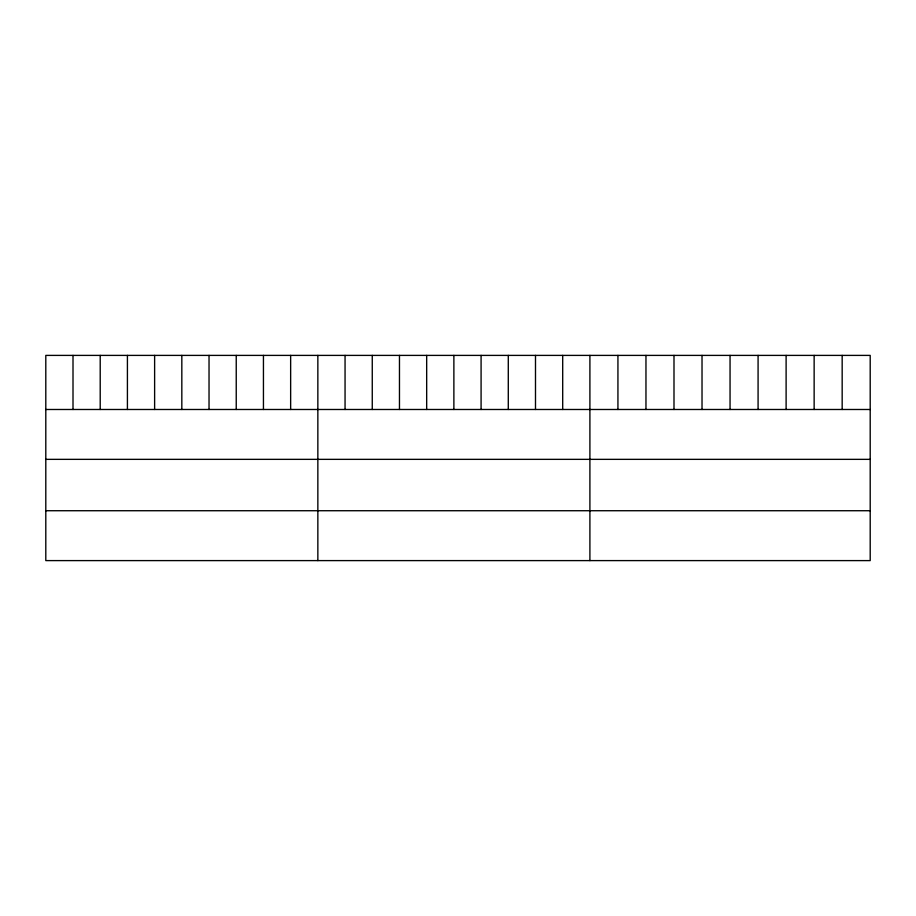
<?xml version="1.0" encoding="UTF-8"?>
<svg xmlns="http://www.w3.org/2000/svg" width="916" height="916" viewBox="0 0 916 916"><rect width="100%" height="100%" fill="white"/><g stroke="black" fill="none" stroke-linecap="round" stroke-linejoin="round"><path stroke-width="1.37" d="M870.2 409.486L870.2 560.603L45.8 560.603L45.8 355.397L870.2 355.397L870.2 409.486L45.8 409.486M45.8 459.351L870.2 459.351M45.8 510.727L870.2 510.727M842.17 355.397L842.17 409.486M814.141 355.397L814.141 409.486M786.111 355.397L786.111 409.486M758.082 355.397L758.082 409.486M730.052 355.397L730.052 409.486M702.022 355.397L702.022 409.486M673.993 355.397L673.993 409.486M645.963 355.397L645.963 409.486M617.934 355.397L617.934 409.486M589.904 355.397L589.904 560.603M562.699 355.397L562.699 409.486M535.494 355.397L535.494 409.486M508.288 355.397L508.288 409.486M481.083 355.397L481.083 409.486M453.878 355.397L453.878 409.486M426.673 355.397L426.673 409.486M399.468 355.397L399.468 409.486M372.262 355.397L372.262 409.486M345.057 355.397L345.057 409.486M317.852 355.397L317.852 560.603M290.647 355.397L290.647 409.486M263.442 355.397L263.442 409.486M236.236 355.397L236.236 409.486M209.031 355.397L209.031 409.486M181.826 355.397L181.826 409.486M154.621 355.397L154.621 409.486M127.416 355.397L127.416 409.486M100.21 355.397L100.21 409.486M73.005 355.397L73.005 409.486"/></g></svg>
